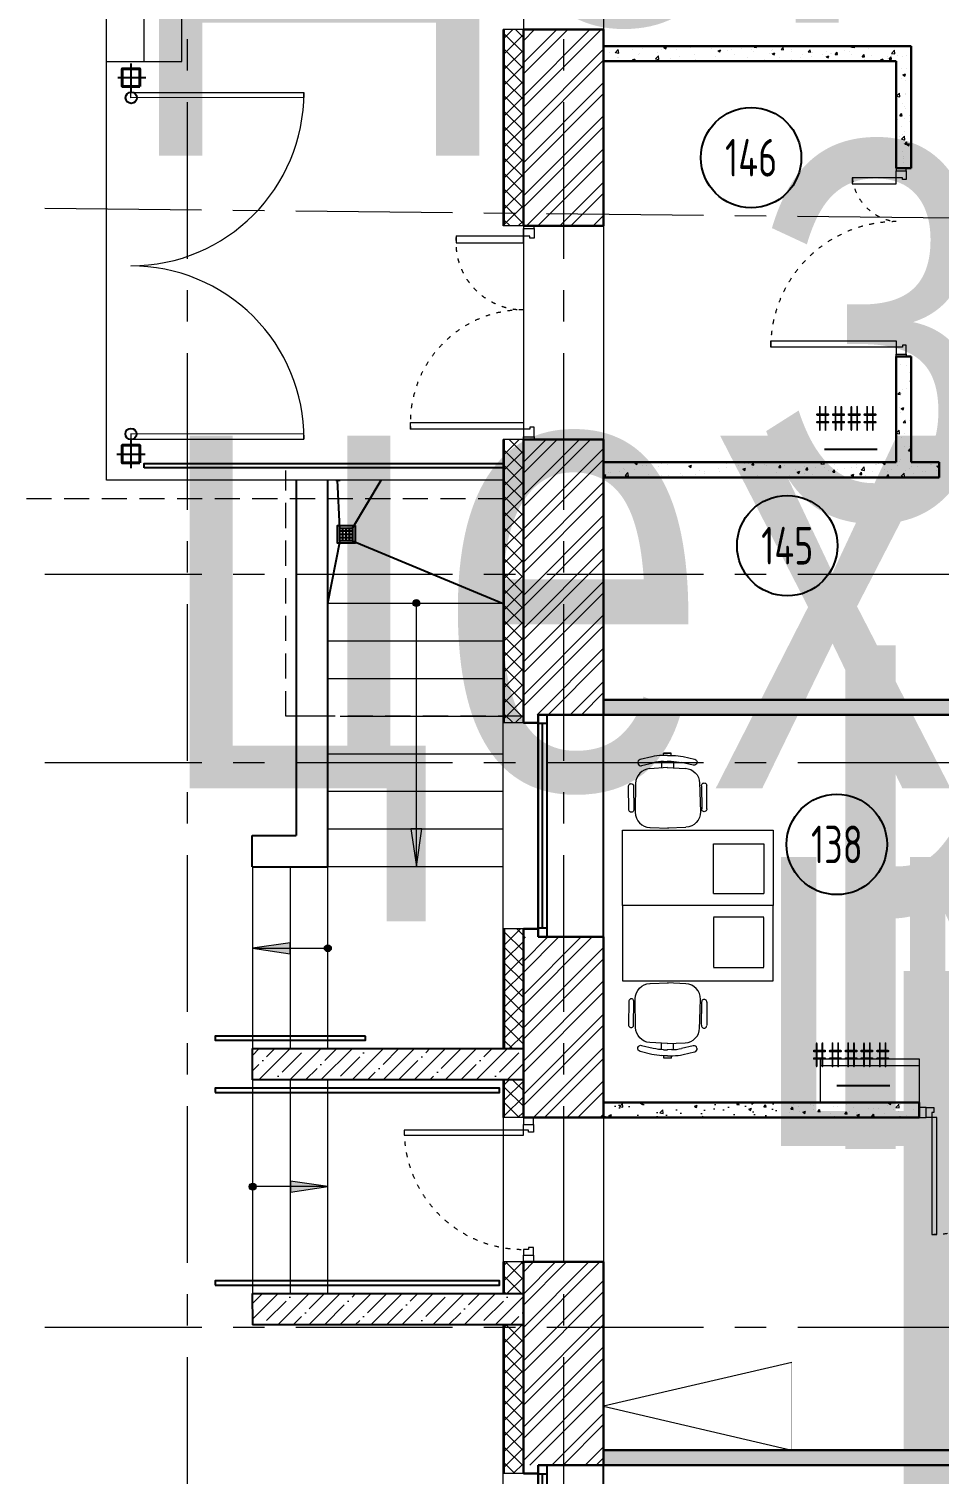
# Model space of a CAD drawing. Header units: millimetres. Extents: x -13407 to 8063098, y -54153 to 109271.
# Drawn here: x -4691 to 2563, y 38225 to 49740 of the extents above; entities that cross this region are included whole.
import ezdxf
from ezdxf.enums import TextEntityAlignment as Align

# ---------------------------------------------------------------- set-up
doc = ezdxf.new("R2018")
doc.units = ezdxf.units.MM
for name, pattern in [('ACAD_ISO03W100', [30, 12, -18]), ('ADSK_Штриховая_ш2 п1', [3, 2, -1]), ('CENTER', [2, 1.25, -0.25, 0.25, -0.25]), ('HIDDEN', [6, 4, -2]), ('ГОСТ 2.303 6', [12, 8, -1.5, 1, -1.5])]:
    doc.linetypes.add(name, pattern=pattern)
doc.layers.get('Defpoints').update_dxf_attribs({"color": 6})
for name, color, linetype, lineweight in [('АР_Двери', 5, 'Continuous', 18), ('АР_Лестницы', 250, 'Continuous', 15), ('АР_Лестницы ограждение', 94, 'Continuous', 25), ('АР_Маркер экспликации', 239, 'Continuous', 13), ('АР_Навесной фасад', 5, 'Continuous', 5), ('АР_Номер помещения', 1, 'Continuous', 25), ('АР_Оси', 193, 'Continuous', 9), ('АР_Перегородки газоблок', 165, 'Continuous', 30), ('АР_Перегородки газоблок_Штрих', 165, 'Continuous', 5), ('АР_Помещения_площадь', 19, 'Continuous', 9), ('АР_Сущ Несущая стена', 202, 'Continuous', 30), ('АР_тонкая линия', 250, 'Continuous', 0), ('АР_Утеплитель', 250, 'Continuous', 9), ('АР_Штриховка кирпич', 250, 'Continuous', 9), ('АР_Штриховка монолит', 250, 'Continuous', 9), ('ТХ_мебель передв', 250, 'Continuous', 13), ('ТХ_ОСНОВНОЙ', 103, 'Continuous', 25)]:
    doc.layers.add(name, color=color, linetype=linetype, lineweight=lineweight)
doc.layers.add('АР_Названия помещений', color=124, linetype='Continuous', lineweight=5, plot=False)
doc.layers.add('АР_новое окно', color=160, linetype='Continuous')
doc.styles.add('ISOCPEUR', font='isocpeur.ttf', dxfattribs={"width": 0.7})
doc.styles.get("Standard").update_dxf_attribs({"font": 'arial.ttf'})
pattern_1 = [(50, (211803.85, -55205.68), (215.17805, -18.82564), [22.5, -247.5]), (355, (211803.85, -55205.68), (-41.6254, 225.65764), [18, -198]), (100.45144, (211821.79, -55207.25), (173.55265, 206.832), [19.12206, -210.34263]), (46.1842, (211803.85, -55145.68), (320.1724, -49.65578), [33.75, -371.25]), (96.63564, (211830.53, -55149.82), (280.3986, 292.2356), [28.6831, -315.51413]), (351.18416, (211803.85, -55145.68), (280.3986, 292.2356), [27, -297]), (21, (211833.85, -55160.68), (179.07212, -120.78567), [22.5, -247.5]), (326, (211833.85, -55160.68), (72.9946, 217.54501), [18, -198]), (71.45144, (211848.78, -55170.75), (252.06671, 96.75935), [19.12206, -210.34263]), (37.5, (211803.85, -55205.68), (3.647957, 99.868156), [0, -195.6, 0, -201, 0, -198.75]), (7.5, (211803.85, -55205.68), (78.92086, 118.323514), [0, -114.6, 0, -191.1, 0, -75.75]), (327.5, (211736.95, -55205.68), (160.14673, -6.766462), [0, -75, 0, -234, 0, -310.5]), (317.5, (211706.95, -55205.68), (174.95585, 30.031495), [0, -97.5, 0, -155.4, 0, -220.5])]
pattern_2 = [(45, (-951676.66, 109617.1), (-132.58252, 132.58252), []), (45, (-951588.28, 109617.1), (-132.58252, 132.58252), [])]

# ---------------------------------------------------------------- blocks, each defined once
blk = doc.blocks.new('Полуторная_на лестницу')
for points in [[(75, 80), (75, 1080), (125, 1080), (125, 80)], [(1375, 430), (1375, 80), (1425, 80), (1425, 430)]]:
    blk.add_lwpolyline(points, close=True)
for points in [[(0, 0), (0, 80), (20, 80), (20, 0), (0, 0)], [(20, 80), (20, 0), (90, 0), (90, 30), (75, 30), (75, 80), (20, 80)], [(1480, 80), (1480, 0), (1410, 0), (1410, 30), (1425, 30), (1425, 80), (1480, 80)], [(1500, 0), (1500, 80), (1480, 80), (1480, 0), (1500, 0)]]:
    blk.add_lwpolyline(points)
at = {"linetype": 'ACAD_ISO03W100', "ltscale": 3}
for centre, radius, start, end in [((75, 80), 1000, 0, 90), ((1465, 40), 392, 95.9075, 174.0925)]:
    blk.add_arc(centre, radius, start, end, dxfattribs=at)
blk = doc.blocks.new('*U332')
blk.add_lwpolyline([(-100, 80), (-100, 1010), (-140, 1010), (-140, 80)], close=True)
for points in [[(-1130, 0), (-1130, 80), (-1075, 80), (-1075, 0), (-1130, 0)], [(-1075, 80), (-1075, 0), (-1015, 0), (-1015, 40), (-1030, 40), (-1030, 80), (-1075, 80)], [(-55, 80), (-55, 0), (-115, 0), (-115, 40), (-100, 40), (-100, 80), (-55, 80)], [(0, 0), (0, 80), (-55, 80), (-55, 0), (0, 0)]]:
    blk.add_lwpolyline(points)
at = {"linetype": 'ACAD_ISO03W100', "ltscale": 3}
blk.add_arc((-100, 80), 930, 90, 180, dxfattribs=at)
blk = doc.blocks.new('*U339')
for points in [[(0, 0), (0, -80), (55, -80), (55, 0), (0, 0)], [(55, -80), (55, 0), (115, 0), (115, -40), (100, -40), (100, -80), (55, -80)], [(1095, -80), (1095, 0), (1035, 0), (1035, -40), (1050, -40), (1050, -80), (1095, -80)], [(1150, 0), (1150, -80), (1095, -80), (1095, 0), (1150, 0)]]:
    blk.add_lwpolyline(points)
blk.add_lwpolyline([(100, -80), (100, -1030), (140, -1030), (140, -80)], close=True)
at = {"linetype": 'ACAD_ISO03W100', "ltscale": 3}
blk.add_arc((100, -80), 950, 270, 0, dxfattribs=at)
blk = doc.blocks.new('*U354')
h = blk.add_hatch(color=256)
h.dxf.hatch_style = 1
edge = h.paths.add_edge_path()
edge.add_arc((0, 0), 27.6, 359.64, 719.64)
h = blk.add_hatch(color=256)
h.dxf.hatch_style = 1
h.paths.add_polyline_path([(300, -44), (300, 44), (600, 0)])
blk.add_line((600, 0), (0, 0))
blk.add_lwpolyline([(300, 44), (300, -44), (600, 0), (300, 44)])
blk.add_circle((0, 0), 27.6)
blk = doc.blocks.new('*U425')
at = {"layer": 'АР_новое окно', "lineweight": 20}
for p, q in [((0, 3800), (-70, 3800)), ((0, 0), (-70, 0))]:
    blk.add_line(p, q, dxfattribs=at)
at = {"layer": 'АР_новое окно'}
for p, q in [((-70, 3800), (-70, 0)), ((-70, 0), (-70, 3800)), ((0, 3730), (-70, 3730)), ((-35, 3730), (-35, 70)), ((0, 3800), (0, 0)), ((0, 70), (-70, 70))]:
    blk.add_line(p, q, dxfattribs=at)
blk = doc.blocks.new('*U426')
at = {"layer": 'АР_новое окно', "lineweight": 20}
for p, q in [((0, 1770), (-70, 1770)), ((0, 0), (-70, 0))]:
    blk.add_line(p, q, dxfattribs=at)
at = {"layer": 'АР_новое окно'}
for p, q in [((-70, 1770), (-70, 0)), ((-70, 0), (-70, 1770)), ((0, 1770), (0, 0)), ((0, 1700), (-70, 1700)), ((-35, 1700), (-35, 70)), ((0, 70), (-70, 70))]:
    blk.add_line(p, q, dxfattribs=at)
blk = doc.blocks.new('*U617')
at = {"layer": 'Defpoints', "color": 7, "style": 'ISOCPEUR', "width": 0.7, "flags": 1}
blk.add_attdef('КАТЕГОРИЯ', (-499, -2092), '', height=250, dxfattribs=at)
at = {"layer": 'Defpoints', "color": 7, "style": 'ISOCPEUR', "width": 0.7}
blk.add_attdef('ПЛОЩАДЬ_ПОМЕЩЕНИЯ', text='', height=200, dxfattribs=at).set_placement((4057, -3702), align=Align.MIDDLE_RIGHT)
at = {"layer": 'АР_Номер помещения', "color": 7, "style": 'ISOCPEUR', "width": 0.7}
blk.add_attdef('НОМЕР_ПОМЕЩЕНИЯ', text='', height=300, dxfattribs=at).set_placement((2697, -2878), align=Align.MIDDLE_CENTER)
at = {"layer": 'АР_Помещения_площадь', "color": 7, "lineweight": 30, "width": 0.7, "flags": 104}
blk.add_attdef('ИМЯ_ПОМЕЩЕНИЯ', text='', height=100, dxfattribs=at).set_placement((158, 1217), align=Align.MIDDLE_CENTER)
blk = doc.blocks.new('*U625')
at = {"layer": 'Defpoints', "color": 7}
blk.add_line((-1014, -3016), (-1436, -3016), dxfattribs=at)
at = {"layer": 'АР_Номер помещения', "color": 7}
blk.add_circle((-2020, -692), 400, dxfattribs=at)
at = {"layer": 'Defpoints', "color": 7, "style": 'ISOCPEUR', "width": 0.7, "flags": 1}
blk.add_attdef('КАТЕГОРИЯ', (-499, -2092), '', height=250, dxfattribs=at)
at = {"layer": 'Defpoints', "color": 7, "style": 'ISOCPEUR', "width": 0.7}
blk.add_attdef('ПЛОЩАДЬ_ПОМЕЩЕНИЯ', text='', height=200, dxfattribs=at).set_placement((-1009, -2770), align=Align.MIDDLE_RIGHT)
at = {"layer": 'АР_Номер помещения', "color": 7, "style": 'ISOCPEUR', "width": 0.7}
blk.add_attdef('НОМЕР_ПОМЕЩЕНИЯ', text='', height=300, dxfattribs=at).set_placement((-2020, -692), align=Align.MIDDLE_CENTER)
at = {"layer": 'АР_Помещения_площадь', "color": 7, "lineweight": 30, "width": 0.7, "flags": 104}
blk.add_attdef('ИМЯ_ПОМЕЩЕНИЯ', text='', height=100, dxfattribs=at).set_placement((158, 1217), align=Align.MIDDLE_CENTER)
blk = doc.blocks.new('*U605')
at = {"layer": 'АР_Номер помещения', "color": 7}
blk.add_circle((6703, 2572), 400, dxfattribs=at)
at = {"layer": 'Defpoints', "color": 7, "style": 'ISOCPEUR', "width": 0.7}
blk.add_attdef('ПЛОЩАДЬ_ПОМЕЩЕНИЯ', text='', height=200, dxfattribs=at).set_placement((8729, 1809), align=Align.MIDDLE_RIGHT)
at = {"layer": 'Defpoints', "color": 7, "style": 'ISOCPEUR', "width": 0.7, "flags": 1}
blk.add_attdef('КАТЕГОРИЯ', (-499, -2092), '', height=250, dxfattribs=at)
at = {"layer": 'АР_Номер помещения', "color": 7, "style": 'ISOCPEUR', "width": 0.7}
blk.add_attdef('НОМЕР_ПОМЕЩЕНИЯ', text='', height=300, dxfattribs=at).set_placement((6703, 2572), align=Align.MIDDLE_CENTER)
at = {"layer": 'АР_Помещения_площадь', "color": 7, "lineweight": 30, "width": 0.7, "flags": 104}
blk.add_attdef('ИМЯ_ПОМЕЩЕНИЯ', text='', height=100, dxfattribs=at).set_placement((158, 1217), align=Align.MIDDLE_CENTER)
blk = doc.blocks.new('*U628')
at = {"layer": 'Defpoints', "color": 7}
blk.add_line((647, 391), (225, 391), dxfattribs=at)
at = {"layer": 'АР_Номер помещения', "color": 7}
blk.add_circle((224, 2314), 400, dxfattribs=at)
at = {"layer": 'Defpoints', "color": 7, "style": 'ISOCPEUR', "width": 0.7}
blk.add_attdef('ПЛОЩАДЬ_ПОМЕЩЕНИЯ', text='', height=200, dxfattribs=at).set_placement((652, 637), align=Align.MIDDLE_RIGHT)
at = {"layer": 'Defpoints', "color": 7, "style": 'ISOCPEUR', "width": 0.7, "flags": 1}
blk.add_attdef('КАТЕГОРИЯ', (-499, -2092), '', height=250, dxfattribs=at)
at = {"layer": 'АР_Номер помещения', "color": 7, "style": 'ISOCPEUR', "width": 0.7}
blk.add_attdef('НОМЕР_ПОМЕЩЕНИЯ', text='', height=300, dxfattribs=at).set_placement((224, 2314), align=Align.MIDDLE_CENTER)
at = {"layer": 'АР_Помещения_площадь', "color": 7, "lineweight": 30, "width": 0.7, "flags": 104}
blk.add_attdef('ИМЯ_ПОМЕЩЕНИЯ', text='', height=100, dxfattribs=at).set_placement((158, 1217), align=Align.MIDDLE_CENTER)
blk = doc.blocks.new('*U288')
h = blk.add_hatch(color=256)
h.dxf.hatch_style = 1
h.paths.add_polyline_path([(-300, 44), (-300, -44), (-600, 0)])
h = blk.add_hatch(color=256)
h.dxf.hatch_style = 1
edge = h.paths.add_edge_path()
edge.add_arc((0, 0), 27.6, 539.64, 899.64)
blk.add_line((-600, 0), (0, 0))
blk.add_lwpolyline([(-300, -44), (-300, 44), (-600, 0), (-300, -44)])
blk.add_circle((0, 0), 27.6)
blk = doc.blocks.new('Дверь 1700')
for points in [[(80, 85), (80, 985), (133, 985), (133, 85)], [(1565, 620), (1567, 85), (1620, 85), (1620, 620)]]:
    blk.add_lwpolyline(points, close=True)
at = {"ltscale": 100}
blk.add_lwpolyline([(1620, 85), (1620, 620)], dxfattribs=at)
for points in [[(0, 0), (0, 85), (21, 85), (21, 0), (0, 0)], [(21, 85), (21, 0), (96, 0), (96, 32), (80, 32), (80, 85), (21, 85)], [(1679, 85), (1679, 0), (1604, 0), (1604, 32), (1620, 32), (1620, 85), (1679, 85)], [(1700, 0), (1700, 85), (1679, 85), (1679, 0), (1700, 0)]]:
    blk.add_lwpolyline(points)
at = {"linetype": 'ACAD_ISO03W100', "ltscale": 3}
for centre, radius, start, end in [((130, 84), 902, 0.0681, 93.207), ((1571, 84), 539, 84.7636, 179.866)]:
    blk.add_arc(centre, radius, start, end, dxfattribs=at)
blk = doc.blocks.new('A$C042eb6ac')
at = {"color": 157, "ltscale": 150, "true_color": 0x465c7c}
for p, q in [((441, -518), (341, -518)), ((441, -544), (341, -544)), ((441, -570), (341, -570)), ((365, -594), (365, -494)), ((391, -594), (391, -494)), ((417, -594), (417, -494))]:
    blk.add_line(p, q, dxfattribs=at)
for points in [[(461, -474), (461, -614), (321, -614), (321, -474)], [(441, -494), (441, -594), (341, -594), (341, -494)]]:
    blk.add_lwpolyline(points, close=True, dxfattribs=at)
blk = doc.blocks.new('*U460')
h = blk.add_hatch(color=256)
h.dxf.hatch_style = 1
edge = h.paths.add_edge_path()
edge.add_arc((0, 0), 27.6, 269.64, 629.64)
h = blk.add_hatch(color=256)
h.dxf.hatch_style = 1
h.paths.add_polyline_path([(-44, -1800), (44, -1800), (0, -2100)])
blk.add_line((0, -2100), (0, 0))
blk.add_lwpolyline([(44, -1800), (-44, -1800), (0, -2100), (44, -1800)])
blk.add_circle((0, 0), 27.6)
blk = doc.blocks.new('У016')
at = {"layer": 'ТХ_мебель передв', "lineweight": 0, "ltscale": 100, "transparency": 33554687}
for p, q in [((-49562.5, 37416.5), (-49212.5, 35916.5)), ((-49212.5, 35916.5), (-48862.5, 37416.5))]:
    blk.add_line(p, q, dxfattribs=at)
at = {"layer": 'ТХ_мебель передв', "lineweight": 0, "ltscale": 100, "transparency": 33554687, "const_width": 1}
blk.add_lwpolyline([(-49562.5, 37416.5), (-49562.5, 35916.5), (-48862.5, 35916.5), (-48862.5, 37416.5)], close=True, dxfattribs=at)
blk = doc.blocks.new('М-60')
at = {"extrusion": (-6.19742e-05, 0.000470712, 1)}
for p, q in [((7035049, 1186549, 0), (7035051, 1186549, 0)), ((7035202, 1186569, 0), (7035439, 1186576, 0)), ((7035415, 1186627, 0), (7035232, 1186627, 0)), ((7035232, 1186586, 0), (7035416, 1186587, 0)), ((7034998, 1186438, 0), (7035020, 1186531, 0)), ((7035068, 1186520, 0), (7035047, 1186426, 0)), ((7035086, 1186313, 0), (7035093, 1186455, 0)), ((7035563, 1186460, 0), (7035570, 1186313, 0)), ((7034971, 1186283, 0), (7034970, 1186343, 0)), ((7034989, 1186343, 0), (7034971, 1186343, 0)), ((7034971, 1186343, 0), (7034971, 1186283, 0)), ((7034989, 1186313, 0), (7034989, 1186356, 0)), ((7034989, 1186313, 0), (7034989, 1186343, 0)), ((7034989, 1186313, 0), (7034989, 1186283, 0)), ((7034989, 1186313, 0), (7034990, 1186270, 0)), ((7035037, 1186344, 0), (7035037, 1186313, 0)), ((7035038, 1186283, 0), (7035037, 1186314, 0)), ((7035038, 1186361, 0), (7035088, 1186361, 0)), ((7035086, 1186315, 0), (7035095, 1186173, 0)), ((7035565, 1186174, 0), (7035570, 1186322, 0)), ((7034989, 1186283, 0), (7034971, 1186283, 0)), ((7035000, 1186188, 0), (7035023, 1186096, 0)), ((7035038, 1186266, 0), (7035089, 1186266, 0)), ((7035071, 1186108, 0), (7035048, 1186201, 0)), ((7035053, 1186078, 0), (7035054, 1186078, 0)), ((7035206, 1186060, 0), (7035443, 1186057, 0)), ((7035236, 1186044, 0), (7035420, 1186046, 0)), ((7035420, 1186005, 0), (7035237, 1186003, 0))]:
    blk.add_line(p, q, dxfattribs=at)
for centre, start, end in [((7035230, 1186606, 122), 84.9987, 275.5247), ((7035417, 1186607, 122), 264.9987, 95.5247), ((7035234, 1186024, 122), 85.3479, 275.874), ((7035422, 1186026, 122), 265.3479, 95.874)]:
    blk.add_arc(centre, 20.6, start, end, dxfattribs=at)
at = {"extrusion": (6.19742e-05, -0.000470712, -1)}
for centre, major_axis, start_param, end_param in [((7035043, 1186525, 0), (15.6, 18.5, 0), 4.240369, 5.829345), ((7035045, 1186525, 0), (15.6, 18.5, 0), -0.45384, 1.098777), ((7035213, 1186449, 0), (77.8, 92.6, 0), 4.061153, 5.558057), ((7035442, 1186455, 0), (77.8, 92.6, 0), -0.725128, 0.826554), ((7035352, 1186356, 0), (-278, 234, 0), 5.584367, 5.811166), ((7035400, 1186344, 0), (234, 278, 0), 4.01357, 4.240369)]:
    blk.add_ellipse(centre, major_axis=major_axis, ratio=1, start_param=start_param, end_param=end_param, dxfattribs=at)
at = {"extrusion": (-6.19742e-05, 0.000470712, 1)}
for centre, major_axis, start_param, end_param in [((7035353, 1186275, 0), (-274, -238, 0), 5.584367, 5.811166), ((7035401, 1186288, 0), (238, -274, 0), 4.01357, 4.240369), ((7035047, 1186101, 0), (15.8, -18.3, 0), 4.240369, 5.829345), ((7035048, 1186102, 0), (15.8, -18.3, 0), -0.45384, 1.098777), ((7035215, 1186180, 0), (79.2, -91.4, 0), 4.061153, 5.558057), ((7035444, 1186178, 0), (79.2, -91.4, 0), -0.725128, 0.826554)]:
    blk.add_ellipse(centre, major_axis=major_axis, ratio=1, start_param=start_param, end_param=end_param, dxfattribs=at)
blk = doc.blocks.new('стол с тумбой 1200х600')
blk.add_lwpolyline([(-19012, 19801), (-19012, 21001), (-19612, 21001), (-19612, 19801)], close=True)
at = {"linetype": 'HIDDEN', "ltscale": 0.1}
blk.add_lwpolyline([(-19505, 19875), (-19105, 19875), (-19105, 20275), (-19505, 20275)], close=True, dxfattribs=at)
blk = doc.blocks.new('Шкаф канцелярский закрытый')
at = {"layer": 'ТХ_мебель передв'}
blk.add_lwpolyline([(207495, -155297), (207495, -154509), (207146, -154509), (207146, -155297)], close=True, dxfattribs=at)
for points in [[(207199, -154509), (207199, -155297)], [(207199, -154903), (207146, -154903)]]:
    blk.add_lwpolyline(points, dxfattribs=at)

msp = doc.modelspace()

# ---------------------------------------------------------------- hatches: boundary and pattern name
at = {"layer": 'АР_Перегородки газоблок_Штрих', "ltscale": 100}
h = msp.add_hatch(dxfattribs=at)
h.set_pattern_fill('AR-CONC', color=256, scale=30)
h.set_pattern_definition(pattern_1)
h.paths.add_polyline_path([(2341.5, 49600.4), (-165.4, 49602), (-110.2, 49602), (-110.2, 49482), (2221.5, 49480.5), (2221.5, 48629.4), (2341.5, 48629.4), (2341.5, 48629.4), (2221.5, 48629.4), (2221.5, 48629.4), (2221.5, 48629.4), (2341.5, 48629.4)])
h = msp.add_hatch(dxfattribs=at)
h.set_pattern_fill('AR-CONC', color=256, scale=30)
h.set_pattern_definition(pattern_1)
h.paths.add_polyline_path([(3916.2, 48138.6), (3796.2, 48138.6), (3796.2, 46286.7), (3693.8, 46286.7), (3693.8, 46166.7), (3796.2, 46166.7), (3796.2, 44395), (-110.2, 44395), (-110.2, 44275), (3796.3, 44275), (3796.2, 42734), (3916.2, 42734), (3916.2, 45195), (5369.9, 45195), (5369.9, 45315), (3916.2, 45315)])
h = msp.add_hatch(dxfattribs=at)
h.set_pattern_fill('AR-CONC', color=256, scale=30)
h.set_pattern_definition(pattern_1)
h.paths.add_polyline_path([(2563, 46286.7), (2341.5, 46286.7), (2341.5, 47129.4), (2221.5, 47129.4), (2221.5, 46286.7), (-165.4, 46286.7), (-110.2, 46286.5), (-110.2, 46166.7), (2562.9, 46166.7)])
h = msp.add_hatch(dxfattribs=at)
h.set_pattern_fill('AR-CONC', color=256, scale=30)
h.set_pattern_definition(pattern_1)
h.paths.add_polyline_path([(-110.2, 41185), (-110.2, 41065), (2405.4, 41065), (2405.4, 41185)])
h = msp.add_hatch(dxfattribs=at)
h.set_pattern_fill('AR-CONC', color=256, scale=30)
h.set_pattern_definition(pattern_1)
h.paths.add_polyline_path([(3560.1, 38415), (-111.2, 38415), (-111.2, 38295), (3440.1, 38295), (3440.1, 36329.2), (3560.2, 36329.2), (3560.2, 36610), (4895, 36610), (4895, 36730), (3560.2, 36730)])
at = {"layer": 'АР_Утеплитель', "ltscale": 100}
h = msp.add_hatch(dxfattribs=at)
h.set_pattern_fill('ANSI37', color=256, scale=700)
h.set_pattern_definition([(45, (-976790.155, 96891.855), (-61.871843, 61.871843), []), (135, (-976790.155, 96891.855), (-61.871843, -61.871843), [])])
h.paths.add_polyline_path([(-900.2, 49735), (-900.2, 48169.7), (-750.2, 48169.7), (-750.2, 49735)])
h = msp.add_hatch(dxfattribs=at)
h.set_pattern_fill('ANSI37', color=256, scale=700)
h.set_pattern_definition([(45, (-976790.155, 79592.145), (-61.871843, 61.871843), []), (135, (-976790.155, 79592.145), (-61.871843, -61.871843), [])])
h.paths.add_polyline_path([(-750.2, 46469.7), (-750.2, 44210), (-900.2, 44210), (-900.2, 46469.7)])
h = msp.add_hatch(dxfattribs=at)
h.set_pattern_fill('ANSI37', color=256, scale=700)
h.set_pattern_definition([(45, (-976940.15, 89887.145), (-61.871843, 61.871843), []), (135, (-976940.15, 89887.145), (-61.871843, -61.871843), [])])
h.paths.add_polyline_path([(-900.2, 41615), (-750.2, 41615), (-750.2, 42570), (-900.2, 42570)])
h.paths.add_polyline_path([(-750.2, 41365.1), (-900.2, 41365.1), (-900.2, 41065), (-750.2, 41065)])
h = msp.add_hatch(dxfattribs=at)
h.set_pattern_fill('ANSI37', color=256, scale=700)
h.set_pattern_definition([(45, (-976790.155, 74122.145), (-61.871843, 61.871843), []), (135, (-976790.155, 74122.145), (-61.871843, -61.871843), [])])
h.paths.add_polyline_path([(-900.2, 39663.2), (-750.2, 39663.2), (-750.2, 39915), (-900.2, 39915)])
h.paths.add_polyline_path([(-750.2, 39413.3), (-900.2, 39413.3), (-900.2, 38230), (-750.2, 38230)])
at = {"layer": 'АР_Штриховка кирпич', "ltscale": 100}
h = msp.add_hatch(dxfattribs=at)
h.set_pattern_fill('ANSI32', color=256, scale=500)
h.set_pattern_definition(pattern_2)
h.paths.add_polyline_path([(-110.2, 49735), (-750.2, 49735), (-750.1, 48169.7), (-110.1, 48169.7)])
h = msp.add_hatch(dxfattribs=at)
h.set_pattern_fill('ANSI32', color=256, scale=500)
h.set_pattern_definition(pattern_2)
h.paths.add_polyline_path([(-110.2, 46469.7), (-750.2, 46469.7), (-750.2, 44275), (-110.2, 44275)])
h = msp.add_hatch(dxfattribs=at)
h.set_pattern_fill('ANSI32', color=256, scale=500)
h.set_pattern_definition(pattern_2)
h.paths.add_polyline_path([(-110.2, 42505), (-750.2, 42505), (-750.2, 41065), (-110.2, 41065)])
h = msp.add_hatch(dxfattribs=at)
h.set_pattern_fill('ANSI32', color=256, scale=500)
h.set_pattern_definition(pattern_2)
h.paths.add_polyline_path([(-110.2, 39915), (-750.2, 39915), (-750.2, 38295), (-110.2, 38295)])
at = {"layer": 'АР_Штриховка монолит', "ltscale": 100}
h = msp.add_hatch(dxfattribs=at)
h.set_pattern_fill('ANSI35', color=256, scale=700)
h.set_pattern_definition([(45, (-982011.13, 139276.95), (-123.743687, 123.743687), []), (45, (-981887.39, 139276.95), (-123.743687, 123.743687), [218.75, -43.75, 0, -43.75])])
h.paths.add_polyline_path([(-2909.3, 41615), (-2908.3, 41365.1), (-750.2, 41365.1), (-751.2, 41615)])
h = msp.add_hatch(dxfattribs=at)
h.set_pattern_fill('ANSI35', color=256, scale=700)
h.set_pattern_definition([(45, (-982011.13, 137175.14), (-123.743687, 123.743687), []), (45, (-981887.39, 137175.14), (-123.743687, 123.743687), [218.75, -43.75, 0, -43.75])])
h.paths.add_polyline_path([(-2908.3, 39663.2), (-2908.3, 39413.2), (-750.2, 39413.3), (-750.2, 39663.2)])

# ---------------------------------------------------------------- linework, layer by layer
at = {"ltscale": 100}
for p, q in [((-2560.2, 46144.7), (-2560.2, 43312.8)), ((-2310.2, 46144.4), (-2310.2, 43062.9)), ((-2910.2, 43312.8), (-2560.2, 43312.8)), ((-2910.2, 43062.9), (-2310.2, 43062.9)), ((-2908.3, 41365.1), (-2908.3, 41615)), ((-2908.3, 41615), (-751.2, 41615)), ((-750.2, 41365.1), (-2908.3, 41365.1)), ((-2907.2, 39413.3), (-2908.3, 39663.2)), ((-2908.3, 39663.2), (-750.2, 39663.2)), ((-750.2, 39413.3), (-2908.3, 39413.3))]:
    msp.add_line(p, q, dxfattribs=at)
at = {"ltscale": 150}
msp.add_line((-2910.2, 43062.9), (-2910.2, 43312.8), dxfattribs=at)
at = {"lineweight": 40, "ltscale": 75}
for points in [[(-3807.3, 49282), (-3947.3, 49282), (-3947.3, 49422), (-3807.3, 49422)], [(-3807.3, 46282), (-3947.3, 46282), (-3947.3, 46422), (-3807.3, 46422)]]:
    msp.add_lwpolyline(points, close=True, dxfattribs=at)
at = {"linetype": 'ГОСТ 2.303 6', "ltscale": 50}
for points in [[(-3877.3, 49463.8), (-3877.3, 49240.2)], [(-3982.5, 49352), (-3758.8, 49352)]]:
    msp.add_lwpolyline(points, dxfattribs=at)
at = {"color": 252, "linetype": 'ГОСТ 2.303 6', "ltscale": 50}
for points in [[(-3877.3, 46463.8), (-3877.3, 46240.2)], [(-3989.1, 46352), (-3765.4, 46352)]]:
    msp.add_lwpolyline(points, dxfattribs=at)
at = {"color": 157, "ltscale": 150, "true_color": 0x465c7c}
for points in [[(-2212, 45762), (-2230.7, 46144.7)], [(-2112, 45762), (-1883.5, 46144.7)], [(-2212, 45662), (-2310.2, 45162.9)], [(-2112, 45662), (-910.2, 45162.9)]]:
    msp.add_lwpolyline(points, dxfattribs=at)
at = {"ltscale": 100}
for centre in [(-3875.4, 49191.8), (-3877.2, 46512.3)]:
    msp.add_circle(centre, 45, dxfattribs=at)
at = {"layer": 'АР_Двери', "ltscale": 75}
for points in [[(-3879.1, 49232), (-2499.1, 49233), (-2499.1, 49192.7), (-3879.1, 49191.8), (-3879.1, 49232)], [(-3879.1, 46472), (-2499.1, 46471.1), (-2499.1, 46511.3), (-3879.1, 46512.3), (-3879.1, 46472)]]:
    msp.add_lwpolyline(points, close=True, dxfattribs=at)
for centre, start, end in [((-3879.1, 49232), 270.03951, 0.03951), ((-3877.2, 46472), 0.00127, 90.03952)]:
    msp.add_arc(centre, 1380, start, end, dxfattribs=at)
at = {"layer": 'АР_Лестницы', "ltscale": 100}
for p, q in [((-2309.8, 45165.1), (-910.2, 45165.1)), ((-2310.2, 44865.1), (-910.2, 44865.1)), ((-2310.2, 44565.1), (-910.2, 44565.1)), ((-2210.2, 44265.1), (-910.2, 44265.1)), ((-2310.2, 43965.1), (-910.2, 43965.1)), ((-2310.2, 43665.1), (-910.2, 43665.1)), ((-2310.2, 43365.1), (-910.2, 43365.1)), ((-2908.3, 43065.1), (-2908.3, 41615)), ((-2608.3, 43065.1), (-2608.3, 41615)), ((-2310.2, 43062.9), (-2310.2, 41612.9)), ((-2308.3, 43065.1), (-910.2, 43065.1))]:
    msp.add_line(p, q, dxfattribs=at)
at = {"layer": 'АР_Лестницы'}
for points in [[(-4073.1, 49480.6), (-4073.1, 50975)], [(-4073.1, 46144.7), (-4073.1, 49480.6), (-3472, 49480.6), (-3472, 50975)], [(-3772.6, 49480.6), (-3772.6, 50975)], [(-910.2, 46144.7), (-4073.1, 46144.7), (-4073.1, 46144.7)]]:
    msp.add_lwpolyline(points, dxfattribs=at)
at = {"layer": 'АР_Лестницы', "ltscale": 100}
for points in [[(-910.2, 41365.1), (-2908.3, 41365.1), (-2908.3, 39663.2), (-910.2, 39663.2)], [(-2607.8, 41365.1), (-2607.8, 39663.2)], [(-2311.4, 41365.1), (-2311.4, 39663.2)]]:
    msp.add_lwpolyline(points, dxfattribs=at)
at = {"layer": 'АР_Лестницы ограждение', "lineweight": 25}
msp.add_line((-2244, 46144.4), (-2210.2, 46144.4), dxfattribs=at)
for points in [[(-3772.6, 46242.1), (-3772.6, 46276), (-910.2, 46276), (-910.2, 46242.1)], [(-2008.3, 41715), (-3205.9, 41715), (-3205.9, 41681.1), (-2008.3, 41681.1)], [(-3206.5, 41264.7), (-939, 41264.7), (-939, 41298.6), (-3206.5, 41298.6)], [(-3206.5, 39730.1), (-939, 39730.1), (-939, 39764), (-3206.5, 39764)]]:
    msp.add_lwpolyline(points, close=True, dxfattribs=at)
at = {"layer": 'АР_Навесной фасад', "ltscale": 100}
for p, q in [((-910.2, 48169.7), (-910.2, 49735)), ((-900.2, 48169.7), (-900.2, 49735)), ((-910.2, 41615), (-910.2, 46469.7)), ((-900.2, 44210), (-900.2, 46469.7)), ((-910.2, 41065), (-910.2, 41365.1)), ((-900.2, 41065), (-900.2, 41365.1)), ((-910.2, 39663.2), (-910.2, 39915)), ((-900.2, 39663.2), (-900.2, 39915)), ((-910.2, 32360.1), (-910.2, 39413.3)), ((-900.2, 38230), (-900.2, 39413.3))]:
    msp.add_line(p, q, dxfattribs=at)
for points in [[(-750.2, 49735), (-910.2, 49735)], [(-750.2, 48169.7), (-910.2, 48169.7)], [(-750.2, 46469.7), (-910.2, 46469.7)], [(-750.2, 44210), (-910.2, 44210)], [(-750.2, 42570), (-910.2, 42570)], [(-910.2, 41365.1), (-910.2, 39663.2)], [(-750.2, 41065), (-910.2, 41065)], [(-750.2, 39915), (-910.2, 39915)], [(-750.2, 38230), (-910.2, 38230)]]:
    msp.add_lwpolyline(points, dxfattribs=at)
at = {"layer": 'АР_новое окно'}
for p, q in [((-110.2, 42505), (-110.2, 44275)), ((-110.2, 34495), (-110.2, 38295))]:
    msp.add_line(p, q, dxfattribs=at)
at = {"layer": 'АР_новое окно', "ltscale": 100}
msp.add_line((-900.2, 41615), (-900.2, 42570), dxfattribs=at)
at = {"layer": 'АР_Оси', "linetype": 'CENTER', "ltscale": 1000}
for p, q in [((-3430.1, 79157.5), (-3430.1, 23425.1)), ((-430.1, 79157.5), (-430.1, 23425.1)), ((-12563.8, 48395), (14829.8, 48105)), ((-12563.8, 45395), (70614.6, 45395)), ((-12563.8, 43895), (70614.6, 43895)), ((-12563.8, 39395), (70614.6, 39395))]:
    msp.add_line(p, q, dxfattribs=at)
at = {"layer": 'АР_Перегородки газоблок', "ltscale": 100}
for points in [[(-110.2, 49602), (2341.5, 49602)], [(2341.5, 49602), (2341.5, 48629.4)], [(-110.2, 49482), (2221.5, 49482)], [(2221.5, 48629.4), (2221.5, 49482)], [(2341.5, 48629.4), (2221.5, 48629.4)], [(2221.5, 46286.7), (2221.5, 47129.4)], [(2221.5, 47129.4), (2341.5, 47129.4)], [(2341.5, 47129.4), (2341.5, 46286.7)], [(-110.2, 46286.7), (2221.5, 46286.7)], [(2341.5, 46286.7), (2563, 46286.7)], [(2563, 46286.7), (2562.9, 46166.7)], [(-110.2, 46166.7), (2562.9, 46166.7)], [(-110.2, 44395), (3796.2, 44395)], [(-110.2, 44275), (3796.2, 44275)], [(-110.2, 41185), (2405.4, 41185)], [(2405.4, 41185), (2405.4, 41065)], [(-110.2, 41065), (2405.4, 41065)], [(-111.2, 38415), (3560.1, 38415)], [(3440.1, 38295), (-111.2, 38295)]]:
    msp.add_lwpolyline(points, dxfattribs=at)
at = {"layer": 'АР_Сущ Несущая стена', "ltscale": 100}
for p, q in [((-750.2, 48265), (-750.2, 49735)), ((-750.2, 49735), (-110.2, 49735)), ((-110.2, 48169.7), (-110.2, 49735)), ((-750.2, 48479), (-750.2, 48169.7)), ((-750.2, 48169.7), (-110.2, 48169.7)), ((-750.2, 44210), (-750.2, 46469.7)), ((-750.2, 46469.7), (-110.2, 46469.7)), ((-110.2, 44275), (-110.2, 46469.7)), ((-631.3, 44275), (-110.2, 44275)), ((-631.3, 44275), (-110.2, 44275)), ((-631.3, 44210), (-631.3, 44275)), ((-631.3, 44210), (-750.2, 44210)), ((-750.2, 41065), (-750.2, 42570)), ((-631.3, 42570), (-750.2, 42570)), ((-631.3, 42505), (-631.3, 42570)), ((-631.3, 42505), (-110.2, 42505)), ((-631.3, 42505), (-110.2, 42505)), ((-110.2, 41065), (-110.2, 42505)), ((-750.2, 41065), (-110.2, 41065)), ((-750.2, 38230), (-750.2, 39915)), ((-750.2, 39915), (-110.2, 39915)), ((-110.2, 38295), (-110.2, 39915)), ((-631.3, 38295), (-110.2, 38295)), ((-631.3, 38295), (-110.2, 38295)), ((-631.3, 38295), (-110.2, 38295)), ((-631.3, 38230), (-631.3, 38295)), ((-631.3, 38230), (-750.2, 38230))]:
    msp.add_line(p, q, dxfattribs=at)
at = {"layer": 'АР_Сущ Несущая стена', "color": 4, "lineweight": 15, "ltscale": 100}
msp.add_line((-631.3, 34495), (-631.3, 38295), dxfattribs=at)
at = {"layer": 'АР_тонкая линия', "ltscale": 100}
for points in [[(-750.2, 50885), (-750.2, 49735)], [(-110.2, 50885), (-110.2, 49735)], [(-750.2, 48169.7), (-750.2, 46469.7)], [(-110.2, 48169.7), (-110.2, 46469.7)], [(-110.2, 41065), (-110.2, 39915)]]:
    msp.add_lwpolyline(points, dxfattribs=at)
at = {"layer": 'АР_тонкая линия', "linetype": 'ADSK_Штриховая_ш2 п1', "ltscale": 100}
for points in [[(-750.2, 44262.9), (-2445.2, 44262.9), (-2445.2, 44262.9), (-2445.2, 44262.9), (-2643.2, 44262.9), (-2643.2, 46220.5)], [(-910.2, 45995.1), (-4820.9, 45995.1)]]:
    msp.add_lwpolyline(points, dxfattribs=at)

# ---------------------------------------------------------------- block references
at = {"ltscale": 150}
msp.add_blockref('A$C042eb6ac', (-2552.5, 46256), dxfattribs=at)
at = {"layer": 'АР_Двери'}
for name, p, rotation in [('Полуторная_на лестницу', (2301.5, 47129.4), 90.00000000000001), ('Дверь 1700', (-665.2, 46469.7), 90.00000000000001), ('*U332', (2405.4, 41145), 180), ('*U339', (-670.2, 41065), 270)]:
    msp.add_blockref(name, p, dxfattribs=dict(at, rotation=rotation))
at = {"layer": 'АР_Лестницы', "ltscale": 100}
for name, p in [('*U460', (-1602.7, 45165.1)), ('*U288', (-2308.3, 42415.1)), ('*U354', (-2907.2, 40515))]:
    msp.add_blockref(name, p, dxfattribs=at)
at = {"layer": 'АР_Маркер экспликации'}
ref = msp.add_blockref('*U617', (-5444.9, 55686.1), dxfattribs=at)
lines = msp.add_mtext('\\W0.8000;Доготовочный цех', dxfattribs={"layer": 'АР_Названия помещений', "insert": (-3681.4, 53451.3), "char_height": 3660.394, "width": 926.94, "attachment_point": 1})
ref.add_attrib('ИМЯ_ПОМЕЩЕНИЯ', '', (-3681.4, 53451.3), dxfattribs={"flags": 104}).embed_mtext(lines)
at = {"layer": 'АР_Маркер экспликации', "color": 7}
ref = msp.add_blockref('*U625', (3084.9, 49405.6), dxfattribs=at)
ref.add_attrib('НОМЕР_ПОМЕЩЕНИЯ', '146', dxfattribs={"layer": 'АР_Номер помещения', "color": 7, "height": 300, "style": 'ISOCPEUR', "width": 0.7}).set_placement((1065.2, 48713.5), align=Align.MIDDLE_CENTER)
lines = msp.add_mtext('\\W0.8000;Загрузочный цех', dxfattribs={"layer": 'АР_Названия помещений', "insert": (1080.5, 48836.2), "char_height": 2999.011, "width": 926.94, "attachment_point": 1})
ref.add_attrib('ИМЯ_ПОМЕЩЕНИЯ', '', (1080.5, 48836.2), dxfattribs={"flags": 104}).embed_mtext(lines)
ref.add_attrib('ПЛОЩАДЬ_ПОМЕЩЕНИЯ', '####', dxfattribs={"layer": 'Defpoints', "color": 7, "height": 200, "style": 'ISOCPEUR', "width": 0.7}).set_placement((2075.7, 46635.8), align=Align.MIDDLE_RIGHT)
ref = msp.add_blockref('*U605', (-5350.2, 43050), dxfattribs=at)
ref.add_attrib('НОМЕР_ПОМЕЩЕНИЯ', '145', dxfattribs={"layer": 'АР_Номер помещения', "color": 7, "height": 300, "style": 'ISOCPEUR', "width": 0.7}).set_placement((1353.1, 45622.3), align=Align.MIDDLE_CENTER)
lines = msp.add_mtext('\\W0.8000;Кладовая и моечная оборотной тары', dxfattribs={"layer": 'АР_Названия помещений', "insert": (1464.7, 44829.6), "char_height": 4013.531, "width": 926.94, "attachment_point": 1})
ref.add_attrib('ИМЯ_ПОМЕЩЕНИЯ', '', (1464.7, 44829.6), dxfattribs={"flags": 104}).embed_mtext(lines)
ref = msp.add_blockref('*U628', (1524.2, 40927.8), dxfattribs=at)
ref.add_attrib('НОМЕР_ПОМЕЩЕНИЯ', '138', dxfattribs={"layer": 'АР_Номер помещения', "color": 7, "height": 300, "style": 'ISOCPEUR', "width": 0.7}).set_placement((1748.4, 43241.7), align=Align.MIDDLE_CENTER)
lines = msp.add_mtext('\\W0.8000;Комната инструктора\\P(с душем и санузлом)', dxfattribs={"layer": 'АР_Названия помещений', "insert": (1864.4, 42233), "char_height": 4748.858, "width": 1867.228, "attachment_point": 1})
ref.add_attrib('ИМЯ_ПОМЕЩЕНИЯ', '', (1864.4, 42233), dxfattribs={"flags": 104}).embed_mtext(lines)
ref.add_attrib('ПЛОЩАДЬ_ПОМЕЩЕНИЯ', '#####', dxfattribs={"layer": 'Defpoints', "color": 7, "height": 200, "style": 'ISOCPEUR', "width": 0.7}).set_placement((2176.5, 41564.8), align=Align.MIDDLE_RIGHT)
at = {"layer": 'АР_новое окно', "xscale": -1, "rotation": 180}
for name, p in [('*U426', (-561.3, 44275)), ('*U425', (-561.3, 38295))]:
    msp.add_blockref(name, p, dxfattribs=at)
at = {"layer": 'ТХ_мебель передв', "xscale": -1}
for name, p, rotation in [('М-60', (1074676.5, 7096918.1, 393), 90.91126733751138), ('стол с тумбой 1200х600', (21040.9, 23742.8), 90)]:
    msp.add_blockref(name, p, dxfattribs=dict(at, rotation=rotation))
at = {"layer": 'ТХ_мебель передв'}
for name, p, rotation in [('стол с тумбой 1200х600', (21040.9, 61767.1), 90.00000000000001), ('М-60', (1074676.5, -7011408.2, 393), 89.08873266248865), ('У016', (-36026.7, -10447.5), 270)]:
    msp.add_blockref(name, p, dxfattribs=dict(at, rotation=rotation))
at = {"layer": 'ТХ_ОСНОВНОЙ', "xscale": -1, "rotation": 90}
msp.add_blockref('Шкаф канцелярский закрытый', (-152891.9, 248680.4), dxfattribs=at)

doc.saveas('drawing.dxf')
